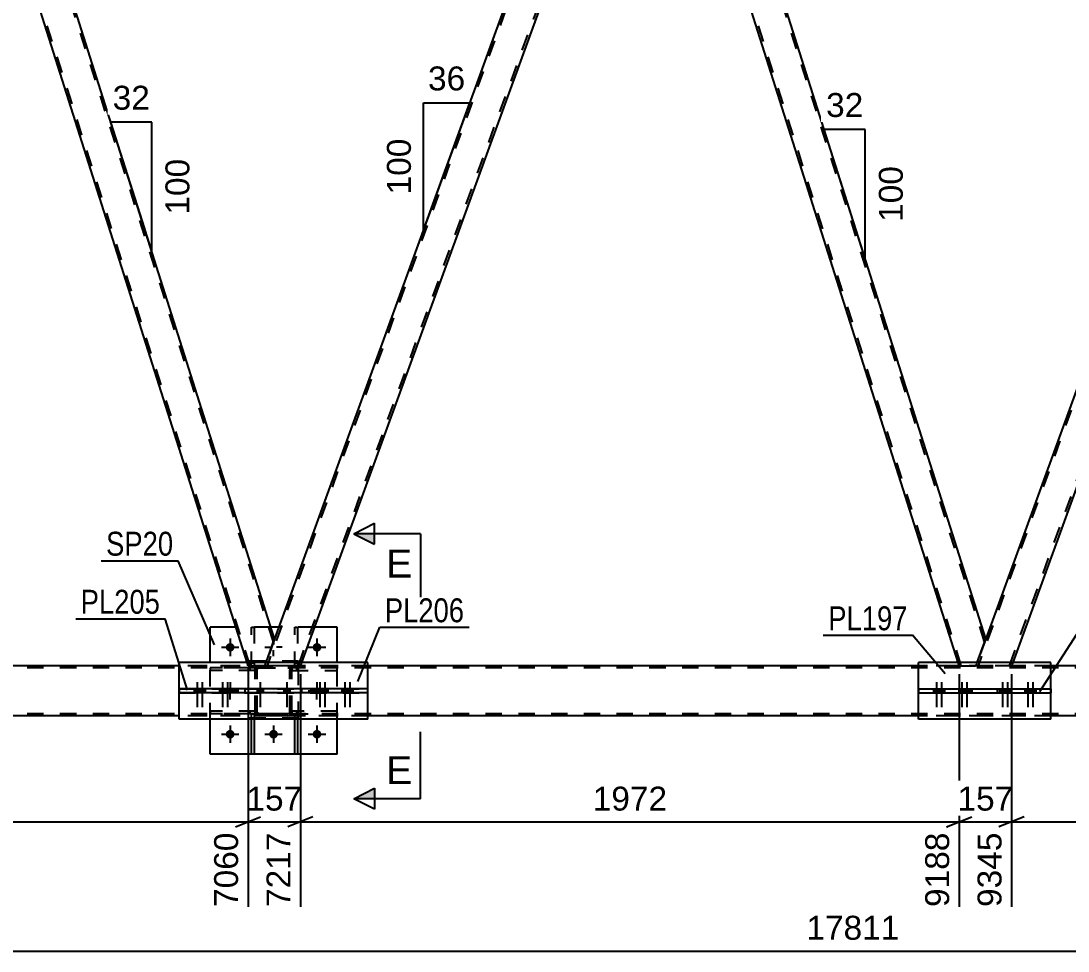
# Model space of a CAD drawing. Header units: millimetres. Extents: x 0 to 1189, y 0 to 841.
# Drawn here: x 319.7 to 445.1, y 465.3 to 576.6 of the extents above; entities that cross this region are included whole.
import ezdxf

# ---------------------------------------------------------------- set-up
doc = ezdxf.new("R2010")
doc.units = ezdxf.units.MM
doc.linetypes.add('DXK_LINE_DOT2', pattern=[3.9198, 1.9599, -1.9599])
doc.linetypes.add('DXK_LINE_DOT3', pattern=[5.9187, 2.979, -0.9799, 0.9799, -0.9799])
doc.styles.add('Arial', font='ARIAL.TTF', dxfattribs={"height": 0.2})
doc.styles.add('Arial Narrow', font='ARIALN.TTF', dxfattribs={"height": 0.2})

# ---------------------------------------------------------------- blocks, each defined once
blk = doc.blocks.new('Part-203770571-3381 - 2970')
at = {"color": 7, "linetype": 'DXK_LINE_DOT2'}
for p, q in [((396.48, 618.43), (396.34, 618.03)), ((398.5, 618.43), (396.48, 618.43)), ((435.08, 502.27), (398.24, 618.43)), ((398.62, 618.03), (398.5, 618.43)), ((432.29, 499.43), (395.45, 615.59)), ((432.03, 499.43), (431.91, 499.83)), ((432.03, 499.43), (434.05, 499.43)), ((434.05, 499.43), (434.19, 499.83))]:
    blk.add_line(p, q, dxfattribs=at)
at = {"color": 2, "linetype": 'Continuous'}
for p, q in [((396.34, 618.03), (395.32, 615.22)), ((435.21, 502.64), (398.62, 618.03)), ((431.91, 499.83), (395.32, 615.22)), ((434.19, 499.83), (435.21, 502.64))]:
    blk.add_line(p, q, dxfattribs=at)
blk = doc.blocks.new('Bolt-203770571-3205 - 2970')
at = {"linetype": 'Continuous'}
for points in [[(429.68, 496.67), (428.96, 496.67), (428.96, 496.19), (429.68, 496.19)], [(430.28, 496.67), (429.56, 496.67), (429.56, 496.19), (430.28, 496.19)], [(432.7, 496.67), (431.98, 496.67), (431.98, 496.19), (432.7, 496.19)], [(433.3, 496.67), (432.58, 496.67), (432.58, 496.19), (433.3, 496.19)]]:
    blk.add_hatch(color=1, dxfattribs=at).paths.add_polyline_path(points)
at = {"color": 1, "linetype": 'Continuous'}
for p, q in [((428.96, 496.67), (428.96, 496.19)), ((429.32, 497.47), (429.32, 494.47)), ((429.56, 496.67), (429.56, 496.19)), ((429.68, 496.67), (429.68, 496.19)), ((429.92, 497.47), (429.92, 494.47)), ((430.28, 496.67), (430.28, 496.19)), ((431.98, 496.67), (431.98, 496.19)), ((432.34, 497.47), (432.34, 494.47)), ((432.58, 496.67), (432.58, 496.19)), ((432.7, 496.67), (432.7, 496.19)), ((432.94, 497.47), (432.94, 494.47)), ((433.3, 496.67), (433.3, 496.19))]:
    blk.add_line(p, q, dxfattribs=at)
blk = doc.blocks.new('Part-203770571-3124 - 2970')
at = {"color": 7, "linetype": 'DXK_LINE_DOT2'}
for p, q in [((741.84, 499.19), (79.28, 499.19)), ((741.84, 499.43), (87.28, 499.43)), ((361.25, 499.43), (338.65, 499.43)), ((443.01, 499.43), (427.16, 499.43)), ((741.84, 493.67), (79.28, 493.67)), ((741.84, 493.43), (87.28, 493.43)), ((361.25, 493.43), (338.65, 493.43)), ((443.01, 493.43), (427.16, 493.43))]:
    blk.add_line(p, q, dxfattribs=at)
at = {"color": 2, "linetype": 'Continuous'}
for p, q in [((338.65, 499.43), (272.74, 499.43)), ((427.16, 499.43), (361.25, 499.43)), ((512.29, 499.43), (443.01, 499.43)), ((338.65, 493.43), (272.74, 493.43)), ((427.16, 493.43), (361.25, 493.43)), ((512.29, 493.43), (443.01, 493.43))]:
    blk.add_line(p, q, dxfattribs=at)
blk = doc.blocks.new('Bolt-203770571-3206 - 2970')
at = {"linetype": 'Continuous'}
for points in [[(345.27, 501.63, -1), (344.23, 501.63, -1)], [(355.67, 501.63, -1), (354.63, 501.63, -1)], [(345.27, 491.23, -1), (344.23, 491.23, -1)], [(350.47, 491.23, -1), (349.43, 491.23, -1)], [(355.67, 491.23, -1), (354.63, 491.23, -1)]]:
    blk.add_hatch(color=1, dxfattribs=at).paths.add_polyline_path(points)
at = {"color": 1, "linetype": 'Continuous'}
for p, q in [((343.71, 501.63), (345.79, 501.63)), ((344.75, 502.67), (344.75, 500.59)), ((348.91, 501.63), (349.6, 501.63)), ((349.95, 502.67), (349.95, 501.98)), ((350.99, 501.63), (350.3, 501.63)), ((354.11, 501.63), (356.19, 501.63)), ((355.15, 502.67), (355.15, 500.59)), ((349.95, 500.59), (349.95, 501.28)), ((344.75, 497.47), (344.75, 496.78)), ((355.15, 497.47), (355.15, 496.78)), ((343.71, 496.43), (344.4, 496.43)), ((344.75, 495.39), (344.75, 496.08)), ((345.79, 496.43), (345.1, 496.43)), ((354.11, 496.43), (354.8, 496.43)), ((355.15, 495.39), (355.15, 496.08)), ((356.19, 496.43), (355.5, 496.43)), ((344.75, 492.27), (344.75, 490.19)), ((349.95, 492.27), (349.95, 490.19)), ((355.15, 492.27), (355.15, 490.19)), ((343.71, 491.23), (345.79, 491.23)), ((348.91, 491.23), (350.99, 491.23)), ((354.11, 491.23), (356.19, 491.23))]:
    blk.add_line(p, q, dxfattribs=at)
blk = doc.blocks.new('Part-203770571-3376 - 2970')
at = {"color": 7, "linetype": 'DXK_LINE_DOT2'}
for p, q in [((311.35, 618.43), (311.2, 618.03)), ((313.36, 618.43), (311.35, 618.43)), ((349.95, 502.27), (313.11, 618.43)), ((313.49, 618.03), (313.36, 618.43)), ((347.15, 499.43), (310.32, 615.59)), ((346.9, 499.43), (346.78, 499.83)), ((346.9, 499.43), (348.91, 499.43)), ((348.91, 499.43), (349.06, 499.83))]:
    blk.add_line(p, q, dxfattribs=at)
at = {"color": 2, "linetype": 'Continuous'}
for p, q in [((311.2, 618.03), (310.18, 615.22)), ((350.08, 502.64), (313.49, 618.03)), ((346.78, 499.83), (310.18, 615.22)), ((349.06, 499.83), (350.08, 502.64))]:
    blk.add_line(p, q, dxfattribs=at)
blk = doc.blocks.new('Part-203770571-3412 - 2970')
at = {"color": 7, "linetype": 'DXK_LINE_DOT2'}
for p, q in [((352.5, 493.03), (352.5, 493.67)), ((352.5, 493.67), (352.82, 493.67)), ((352.5, 493.07), (352.82, 493.07)), ((352.82, 493.67), (352.82, 493.03))]:
    blk.add_line(p, q, dxfattribs=at)
at = {"color": 2, "linetype": 'Continuous'}
for p, q in [((352.5, 488.83), (352.5, 493.03)), ((352.82, 493.03), (352.82, 488.83)), ((352.82, 488.83), (352.5, 488.83))]:
    blk.add_line(p, q, dxfattribs=at)
blk = doc.blocks.new('Part-203770571-3426 - 2970')
at = {"color": 7, "linetype": 'DXK_LINE_DOT2'}
for p, q in [((357.55, 493.99), (352.15, 493.99)), ((352.15, 493.99), (352.15, 493.67)), ((352.75, 493.67), (352.75, 493.99)), ((357.55, 493.67), (357.55, 493.99)), ((352.15, 493.67), (357.55, 493.67))]:
    blk.add_line(p, q, dxfattribs=at)
blk = doc.blocks.new('Part-203770571-3346 - 2970')
at = {"color": 7, "linetype": 'DXK_LINE_DOT2'}
for p, q in [((477.62, 618.43), (434.3, 499.43)), ((438.05, 499.43), (481.36, 618.43)), ((477.21, 618.03), (477.36, 618.43)), ((477.36, 618.43), (481.62, 618.43)), ((481.62, 618.43), (480.45, 615.22)), ((435.21, 502.64), (434.05, 499.43)), ((438.3, 499.43), (434.05, 499.43)), ((438.45, 499.83), (438.3, 499.43))]:
    blk.add_line(p, q, dxfattribs=at)
at = {"color": 2, "linetype": 'Continuous'}
for p, q in [((477.21, 618.03), (435.21, 502.64)), ((480.45, 615.22), (438.45, 499.83))]:
    blk.add_line(p, q, dxfattribs=at)
blk = doc.blocks.new('Part-203770571-3413 - 2970')
at = {"color": 7, "linetype": 'DXK_LINE_DOT2'}
for p, q in [((347.75, 498.95), (347.79, 499.13)), ((347.79, 499.13), (347.75, 498.95)), ((347.75, 493.91), (347.75, 498.95)), ((347.99, 498.95), (348.01, 499.04)), ((347.99, 493.91), (347.99, 498.95)), ((348.01, 499.04), (348.06, 499.12)), ((348.05, 499.39), (348.23, 499.43)), ((348.23, 499.43), (348.05, 499.39)), ((348.06, 499.12), (348.14, 499.17)), ((348.14, 499.17), (348.23, 499.19)), ((351.67, 499.43), (348.23, 499.43)), ((348.23, 499.19), (351.67, 499.19)), ((351.67, 499.43), (351.85, 499.39)), ((351.85, 499.39), (351.67, 499.43)), ((351.67, 499.19), (351.76, 499.17)), ((351.76, 499.17), (351.84, 499.12)), ((351.84, 499.12), (351.89, 499.04)), ((351.89, 499.04), (351.91, 498.95)), ((351.91, 493.91), (351.91, 498.95)), ((352.11, 499.13), (352.15, 498.95)), ((352.15, 498.95), (352.11, 499.13)), ((352.15, 493.91), (352.15, 498.95)), ((347.79, 493.73), (347.75, 493.91)), ((347.75, 493.91), (347.79, 493.73)), ((348.01, 493.82), (347.99, 493.91)), ((348.06, 493.74), (348.01, 493.82)), ((348.23, 493.43), (348.05, 493.47)), ((348.05, 493.47), (348.23, 493.43)), ((348.14, 493.69), (348.06, 493.74)), ((348.23, 493.67), (348.14, 493.69)), ((351.67, 493.67), (348.23, 493.67)), ((351.67, 493.43), (348.23, 493.43)), ((351.76, 493.69), (351.67, 493.67)), ((351.85, 493.47), (351.67, 493.43)), ((351.67, 493.43), (351.85, 493.47)), ((351.84, 493.74), (351.76, 493.69)), ((351.89, 493.82), (351.84, 493.74)), ((351.91, 493.91), (351.89, 493.82)), ((352.15, 493.91), (352.11, 493.73)), ((352.11, 493.73), (352.15, 493.91))]:
    blk.add_line(p, q, dxfattribs=at)
at = {"color": 7, "linetype": 'DXK_LINE_DOT3'}
blk.add_line((349.95, 496.43), (349.95, 496.43), dxfattribs=at)
at = {"color": 7, "linetype": 'DXK_LINE_DOT2'}
for centre, start, end in [((348.23, 498.95), 112.5, 157.5), ((348.23, 498.95), 112.5, 157.5), ((351.67, 498.95), 22.5, 67.5), ((351.67, 498.95), 22.5, 67.5), ((348.23, 493.91), 202.5, 247.5), ((348.23, 493.91), 202.5, 247.5), ((351.67, 493.91), 292.5, 337.5), ((351.67, 493.91), 292.5, 337.5)]:
    blk.add_arc(centre, 0.48, start, end, dxfattribs=at)
blk = doc.blocks.new('Part-203770571-3414 - 2970')
at = {"color": 7, "linetype": 'DXK_LINE_DOT2'}
for p, q in [((352.95, 499.97), (346.95, 499.97)), ((346.95, 499.97), (347, 499.97)), ((346.95, 493.17), (346.95, 499.97)), ((352.95, 493.17), (352.95, 499.97)), ((352.95, 493.17), (346.95, 493.17))]:
    blk.add_line(p, q, dxfattribs=at)
blk = doc.blocks.new('Part-203770571-3415 - 2970')
at = {"color": 2, "linetype": 'Continuous'}
for p, q in [((361.25, 499.83), (338.65, 499.83)), ((338.65, 496.67), (338.65, 499.83)), ((361.25, 496.67), (361.25, 499.83)), ((338.65, 493.03), (338.65, 496.19)), ((361.25, 493.03), (361.25, 496.19)), ((361.25, 493.03), (338.65, 493.03))]:
    blk.add_line(p, q, dxfattribs=at)
at = {"color": 7, "linetype": 'DXK_LINE_DOT2'}
for p, q in [((338.65, 496.19), (338.65, 496.67)), ((361.25, 496.19), (361.25, 496.67))]:
    blk.add_line(p, q, dxfattribs=at)
blk = doc.blocks.new('Part-203770571-3427 - 2970')
at = {"color": 7, "linetype": 'DXK_LINE_DOT2'}
for p, q in [((347.75, 499.19), (342.35, 499.19)), ((342.35, 499.19), (342.35, 498.87)), ((347.15, 498.87), (347.15, 499.19)), ((347.75, 498.87), (347.75, 499.19)), ((347.75, 498.87), (342.35, 498.87))]:
    blk.add_line(p, q, dxfattribs=at)
blk = doc.blocks.new('Part-203770571-3428 - 2970')
at = {"color": 7, "linetype": 'DXK_LINE_DOT2'}
for p, q in [((347.75, 493.99), (342.35, 493.99)), ((342.35, 493.99), (342.35, 493.67)), ((347.15, 493.67), (347.15, 493.99)), ((347.75, 493.67), (347.75, 493.99)), ((347.75, 493.67), (342.35, 493.67))]:
    blk.add_line(p, q, dxfattribs=at)
blk = doc.blocks.new('Part-203770571-3429 - 2970')
at = {"color": 7, "linetype": 'DXK_LINE_DOT2'}
for p, q in [((347.3, 499.19), (347.3, 504.03)), ((347.3, 504.03), (347.62, 504.03)), ((347.62, 504.03), (347.62, 499.19)), ((347.3, 499.79), (347.62, 499.79)), ((347.62, 499.19), (347.3, 499.19))]:
    blk.add_line(p, q, dxfattribs=at)
blk = doc.blocks.new('Part-203770571-3430 - 2970')
at = {"color": 7, "linetype": 'DXK_LINE_DOT2'}
for p, q in [((352.5, 499.19), (352.5, 504.03)), ((352.5, 504.03), (352.82, 504.03)), ((352.82, 504.03), (352.82, 499.19)), ((352.5, 499.79), (352.82, 499.79)), ((352.82, 499.19), (352.5, 499.19))]:
    blk.add_line(p, q, dxfattribs=at)
blk = doc.blocks.new('Part-203770571-3431 - 2970')
at = {"color": 7, "linetype": 'DXK_LINE_DOT2'}
for p, q in [((347.3, 493.03), (347.3, 493.67)), ((347.3, 493.67), (347.62, 493.67)), ((347.3, 493.07), (347.62, 493.07)), ((347.62, 493.67), (347.62, 493.03))]:
    blk.add_line(p, q, dxfattribs=at)
at = {"color": 2, "linetype": 'Continuous'}
for p, q in [((347.3, 488.83), (347.3, 493.03)), ((347.62, 493.03), (347.62, 488.83)), ((347.62, 488.83), (347.3, 488.83))]:
    blk.add_line(p, q, dxfattribs=at)
blk = doc.blocks.new('Part-203770571-3436 - 2970')
at = {"color": 7, "linetype": 'DXK_LINE_DOT2'}
for p, q in [((357.55, 499.19), (352.15, 499.19)), ((352.15, 499.19), (352.15, 498.87)), ((352.75, 498.87), (352.75, 499.19)), ((357.55, 498.87), (357.55, 499.19)), ((352.15, 498.87), (357.55, 498.87))]:
    blk.add_line(p, q, dxfattribs=at)
blk = doc.blocks.new('Part-203770571-3489 - 2970')
at = {"color": 7, "linetype": 'DXK_LINE_DOT2'}
for p, q in [((392.48, 618.43), (349.17, 499.43)), ((352.92, 499.43), (396.23, 618.43)), ((392.08, 618.03), (392.23, 618.43)), ((392.23, 618.43), (396.48, 618.43)), ((396.48, 618.43), (395.32, 615.22)), ((350.08, 502.64), (348.91, 499.43)), ((353.17, 499.43), (348.91, 499.43)), ((353.31, 499.83), (353.17, 499.43))]:
    blk.add_line(p, q, dxfattribs=at)
at = {"color": 2, "linetype": 'Continuous'}
for p, q in [((392.08, 618.03), (350.08, 502.64)), ((395.32, 615.22), (353.31, 499.83))]:
    blk.add_line(p, q, dxfattribs=at)
blk = doc.blocks.new('Bolt-203770571-3679 - 2970')
at = {"linetype": 'Continuous'}
for points in [[(437.59, 496.67), (436.87, 496.67), (436.87, 496.19), (437.59, 496.19)], [(438.19, 496.67), (437.47, 496.67), (437.47, 496.19), (438.19, 496.19)], [(440.61, 496.67), (439.89, 496.67), (439.89, 496.19), (440.61, 496.19)], [(441.21, 496.67), (440.49, 496.67), (440.49, 496.19), (441.21, 496.19)]]:
    blk.add_hatch(color=1, dxfattribs=at).paths.add_polyline_path(points)
at = {"color": 1, "linetype": 'Continuous'}
for p, q in [((436.87, 496.67), (436.87, 496.19)), ((437.23, 497.47), (437.23, 494.47)), ((437.47, 496.67), (437.47, 496.19)), ((437.59, 496.67), (437.59, 496.19)), ((437.83, 497.47), (437.83, 494.47)), ((438.19, 496.67), (438.19, 496.19)), ((439.89, 496.67), (439.89, 496.19)), ((440.25, 497.47), (440.25, 494.47)), ((440.49, 496.67), (440.49, 496.19)), ((440.61, 496.67), (440.61, 496.19)), ((440.85, 497.47), (440.85, 494.47)), ((441.21, 496.67), (441.21, 496.19))]:
    blk.add_line(p, q, dxfattribs=at)
blk = doc.blocks.new('Part-203770571-3561 - 2970')
at = {"color": 2, "linetype": 'Continuous'}
for p, q in [((443.01, 499.83), (427.16, 499.83)), ((427.16, 496.67), (427.16, 499.83)), ((443.01, 496.67), (443.01, 499.83)), ((427.16, 493.03), (427.16, 496.19)), ((443.01, 493.03), (443.01, 496.19)), ((443.01, 493.03), (427.16, 493.03))]:
    blk.add_line(p, q, dxfattribs=at)
at = {"color": 7, "linetype": 'DXK_LINE_DOT2'}
for p, q in [((427.16, 496.19), (427.16, 496.67)), ((443.01, 496.19), (443.01, 496.67))]:
    blk.add_line(p, q, dxfattribs=at)
blk = doc.blocks.new('Part-203770571-3566 - 2970')
at = {"color": 2, "linetype": 'Continuous'}
for p, q in [((345.44, 504.03), (342.35, 504.03)), ((342.35, 499.83), (342.35, 504.03)), ((350.59, 504.03), (349.64, 504.03)), ((357.55, 504.03), (354.84, 504.03)), ((357.55, 499.83), (357.55, 504.03)), ((342.35, 488.83), (342.35, 493.03)), ((357.55, 488.83), (357.55, 493.03)), ((357.55, 488.83), (342.35, 488.83))]:
    blk.add_line(p, q, dxfattribs=at)
at = {"color": 7, "linetype": 'DXK_LINE_DOT2'}
for p, q in [((349.64, 504.03), (345.44, 504.03)), ((354.84, 504.03), (350.59, 504.03)), ((342.35, 493.03), (342.35, 499.83)), ((357.55, 493.03), (357.55, 499.83))]:
    blk.add_line(p, q, dxfattribs=at)
blk = doc.blocks.new('Part-203770571-3674 - 2970')
at = {"color": 2, "linetype": 'Continuous'}
for p, q in [((361.25, 496.67), (338.65, 496.67)), ((338.65, 496.67), (338.65, 496.19)), ((345.06, 496.19), (345.06, 496.67)), ((346.55, 496.19), (346.55, 496.67)), ((353.35, 496.19), (353.35, 496.67)), ((354.84, 496.67), (354.84, 496.19)), ((361.25, 496.19), (361.25, 496.67)), ((361.25, 496.19), (338.65, 496.19))]:
    blk.add_line(p, q, dxfattribs=at)
at = {"color": 7, "linetype": 'DXK_LINE_DOT2'}
for p, q in [((338.65, 496.67), (361.25, 496.67)), ((338.65, 496.19), (361.25, 496.19))]:
    blk.add_line(p, q, dxfattribs=at)
blk = doc.blocks.new('Bolt-203770571-3675 - 2970')
at = {"linetype": 'Continuous'}
for points in [[(341.17, 496.67), (340.45, 496.67), (340.45, 496.19), (341.17, 496.19)], [(341.77, 496.67), (341.05, 496.67), (341.05, 496.19), (341.77, 496.19)], [(344.19, 496.67), (343.47, 496.67), (343.47, 496.19), (344.19, 496.19)], [(344.79, 496.67), (344.07, 496.67), (344.07, 496.19), (344.79, 496.19)]]:
    blk.add_hatch(color=1, dxfattribs=at).paths.add_polyline_path(points)
at = {"color": 1, "linetype": 'Continuous'}
for p, q in [((340.45, 496.67), (340.45, 496.19)), ((340.81, 497.47), (340.81, 494.47)), ((341.05, 496.67), (341.05, 496.19)), ((341.17, 496.67), (341.17, 496.19)), ((341.41, 497.47), (341.41, 494.47)), ((341.77, 496.67), (341.77, 496.19)), ((343.47, 496.67), (343.47, 496.19)), ((343.83, 497.47), (343.83, 494.47)), ((344.07, 496.67), (344.07, 496.19)), ((344.19, 496.67), (344.19, 496.19)), ((344.43, 497.47), (344.43, 494.47)), ((344.79, 496.67), (344.79, 496.19))]:
    blk.add_line(p, q, dxfattribs=at)
blk = doc.blocks.new('Bolt-203770571-3676 - 2970')
at = {"linetype": 'Continuous'}
for points in [[(348.71, 496.67), (347.99, 496.67), (347.99, 496.19), (348.71, 496.19)], [(348.71, 496.67), (347.99, 496.67), (347.99, 496.19), (348.71, 496.19)], [(351.91, 496.67), (351.19, 496.67), (351.19, 496.19), (351.91, 496.19)], [(351.91, 496.67), (351.19, 496.67), (351.19, 496.19), (351.91, 496.19)]]:
    blk.add_hatch(color=1, dxfattribs=at).paths.add_polyline_path(points)
at = {"color": 1, "linetype": 'Continuous'}
for p, q in [((347.99, 496.67), (347.99, 496.19)), ((347.99, 496.67), (347.99, 496.19)), ((348.35, 497.47), (348.35, 494.47)), ((348.35, 497.47), (348.35, 494.47)), ((348.71, 496.67), (348.71, 496.19)), ((348.71, 496.67), (348.71, 496.19)), ((351.19, 496.67), (351.19, 496.19)), ((351.19, 496.67), (351.19, 496.19)), ((351.55, 497.47), (351.55, 494.47)), ((351.55, 497.47), (351.55, 494.47)), ((351.91, 496.67), (351.91, 496.19)), ((351.91, 496.67), (351.91, 496.19))]:
    blk.add_line(p, q, dxfattribs=at)
blk = doc.blocks.new('Bolt-203770571-3677 - 2970')
at = {"linetype": 'Continuous'}
for points in [[(355.83, 496.67), (355.11, 496.67), (355.11, 496.19), (355.83, 496.19)], [(356.43, 496.67), (355.71, 496.67), (355.71, 496.19), (356.43, 496.19)], [(358.85, 496.67), (358.13, 496.67), (358.13, 496.19), (358.85, 496.19)], [(359.45, 496.67), (358.73, 496.67), (358.73, 496.19), (359.45, 496.19)]]:
    blk.add_hatch(color=1, dxfattribs=at).paths.add_polyline_path(points)
at = {"color": 1, "linetype": 'Continuous'}
for p, q in [((355.11, 496.67), (355.11, 496.19)), ((355.47, 497.47), (355.47, 494.47)), ((355.71, 496.67), (355.71, 496.19)), ((355.83, 496.67), (355.83, 496.19)), ((356.07, 497.47), (356.07, 494.47)), ((356.43, 496.67), (356.43, 496.19)), ((358.13, 496.67), (358.13, 496.19)), ((358.49, 497.47), (358.49, 494.47)), ((358.73, 496.67), (358.73, 496.19)), ((358.85, 496.67), (358.85, 496.19)), ((359.09, 497.47), (359.09, 494.47)), ((359.45, 496.67), (359.45, 496.19))]:
    blk.add_line(p, q, dxfattribs=at)
blk = doc.blocks.new('Part-203770571-3678 - 2970')
at = {"color": 2, "linetype": 'Continuous'}
for p, q in [((427.16, 496.67), (443.01, 496.67)), ((427.16, 496.67), (427.16, 496.19)), ((433.57, 496.19), (433.57, 496.67)), ((436.6, 496.67), (436.6, 496.19)), ((443.01, 496.67), (443.01, 496.19)), ((427.16, 496.19), (443.01, 496.19))]:
    blk.add_line(p, q, dxfattribs=at)
blk = doc.blocks.new('StraightDimension-203770571-31702 - 2970')
at = {"color": 7, "linetype": 'Continuous'}
for p, q in [((346.9, 498.43), (346.9, 470.55)), ((353.17, 498.43), (353.17, 470.55)), ((345.4, 480.14), (348.4, 481.34)), ((346.9, 480.74), (353.17, 480.74)), ((354.67, 481.34), (351.67, 480.14))]:
    blk.add_line(p, q, dxfattribs=at)
at = {"color": 0}
blk.add_wipeout([(353.97, 481.49), (353.97, 485.69), (346.1, 485.69), (346.1, 481.49)], dxfattribs=at)
at = {"color": 0, "linetype": 'Continuous'}
blk.add_wipeout([(352.57, 480.04), (348.37, 480.04), (348.37, 469.95), (352.57, 469.95)], dxfattribs=at)
at = {"color": 3, "style": 'Arial'}
blk.add_text('157', height=2.865, dxfattribs=at).set_placement((346.7, 482.09))
at = {"color": 3, "linetype": 'Continuous', "style": 'Arial'}
blk.add_text('7217', height=2.865, rotation=90.0002, dxfattribs=at).set_placement((351.97, 470.55))
blk = doc.blocks.new('StraightDimension-203770571-31701 - 2970')
at = {"color": 7, "linetype": 'Continuous'}
for p, q in [((353.17, 498.43), (353.17, 470.55)), ((432.03, 498.43), (432.03, 470.55)), ((354.67, 481.34), (351.67, 480.14)), ((353.17, 480.74), (432.03, 480.74)), ((430.53, 480.14), (433.53, 481.34))]:
    blk.add_line(p, q, dxfattribs=at)
at = {"color": 0}
blk.add_wipeout([(397.65, 481.49), (397.65, 485.69), (387.56, 485.69), (387.56, 481.49)], dxfattribs=at)
at = {"color": 3, "style": 'Arial'}
blk.add_text('1972', height=2.865, dxfattribs=at).set_placement((388.16, 482.09))
at = {"color": 0, "linetype": 'Continuous'}
blk.add_wipeout([(431.43, 480.04), (427.23, 480.04), (427.23, 469.95), (431.43, 469.95)], dxfattribs=at)
at = {"color": 3, "linetype": 'Continuous', "style": 'Arial'}
blk.add_text('9188', height=2.865, rotation=90.0002, dxfattribs=at).set_placement((430.83, 470.55))
blk = doc.blocks.new('StraightDimension-203770571-31700 - 2970')
at = {"color": 7, "linetype": 'Continuous'}
for p, q in [((432.03, 498.43), (432.03, 470.55)), ((438.3, 498.43), (438.3, 470.55)), ((430.53, 480.14), (433.53, 481.34)), ((432.03, 480.74), (438.3, 480.74)), ((439.8, 481.34), (436.8, 480.14))]:
    blk.add_line(p, q, dxfattribs=at)
at = {"color": 0}
blk.add_wipeout([(439.11, 481.49), (439.11, 485.69), (431.23, 485.69), (431.23, 481.49)], dxfattribs=at)
at = {"color": 0, "linetype": 'Continuous'}
blk.add_wipeout([(437.7, 480.04), (433.5, 480.04), (433.5, 469.95), (437.7, 469.95)], dxfattribs=at)
at = {"color": 3, "style": 'Arial'}
blk.add_text('157', height=2.865, dxfattribs=at).set_placement((431.83, 482.09))
at = {"color": 3, "linetype": 'Continuous', "style": 'Arial'}
blk.add_text('9345', height=2.865, rotation=90.0002, dxfattribs=at).set_placement((437.1, 470.55))
blk = doc.blocks.new('AngleDimension-203770571-30819 - 2970')
at = {"color": 7, "linetype": 'Continuous'}
for p, q in [((418.67, 554.82), (415.88, 563.61)), ((420.78, 563.61), (415.88, 563.61)), ((420.78, 548.17), (415.88, 563.61)), ((420.78, 548.17), (420.78, 563.61))]:
    blk.add_line(p, q, dxfattribs=at)
at = {"color": 0}
for points in [[(421.15, 564.51), (421.15, 568.71), (415.5, 568.71), (415.5, 564.51)], [(425.88, 559.83), (421.68, 559.83), (421.68, 551.95), (425.88, 551.95)]]:
    blk.add_wipeout(points, dxfattribs=at)
at = {"color": 3, "style": 'Arial'}
blk.add_text('32', height=2.865, dxfattribs=at).set_placement((416.1, 565.11))
blk.add_text('100', height=2.865, rotation=90.0002, dxfattribs=at).set_placement((425.28, 552.55))
blk = doc.blocks.new('AngleDimension-203770571-30804 - 2970')
at = {"color": 7, "linetype": 'Continuous'}
for p, q in [((367.89, 566.79), (373.43, 566.79)), ((367.89, 551.57), (373.43, 566.79)), ((367.89, 551.57), (367.89, 566.79)), ((369.4, 555.7), (373.43, 566.79))]:
    blk.add_line(p, q, dxfattribs=at)
at = {"color": 0}
for points in [[(373.48, 567.69), (373.48, 571.89), (367.84, 571.89), (367.84, 567.69)], [(366.99, 563.11), (362.79, 563.11), (362.79, 555.24), (366.99, 555.24)]]:
    blk.add_wipeout(points, dxfattribs=at)
at = {"color": 3, "style": 'Arial'}
blk.add_text('36', height=2.865, dxfattribs=at).set_placement((368.44, 568.29))
blk.add_text('100', height=2.865, rotation=90.0002, dxfattribs=at).set_placement((366.39, 555.84))
blk = doc.blocks.new('AngleDimension-203770571-30789 - 2970')
at = {"color": 7, "linetype": 'Continuous'}
for p, q in [((334.52, 551.72), (330.47, 564.48)), ((335.37, 564.48), (330.47, 564.48)), ((335.37, 549.04), (330.47, 564.48)), ((335.37, 549.04), (335.37, 564.48))]:
    blk.add_line(p, q, dxfattribs=at)
at = {"color": 0}
for points in [[(335.74, 565.38), (335.74, 569.58), (330.09, 569.58), (330.09, 565.38)], [(340.47, 560.7), (336.27, 560.7), (336.27, 552.82), (340.47, 552.82)]]:
    blk.add_wipeout(points, dxfattribs=at)
at = {"color": 3, "style": 'Arial'}
blk.add_text('32', height=2.865, dxfattribs=at).set_placement((330.69, 565.98))
blk.add_text('100', height=2.865, rotation=90.0002, dxfattribs=at).set_placement((339.87, 553.42))
blk = doc.blocks.new('StraightDimension-203770571-31703 - 2970')
at = {"color": 7, "linetype": 'Continuous'}
for p, q in [((268.04, 498.43), (268.04, 470.55)), ((346.9, 498.43), (346.9, 470.55)), ((269.54, 481.34), (266.54, 480.14)), ((268.04, 480.74), (346.9, 480.74)), ((345.4, 480.14), (348.4, 481.34))]:
    blk.add_line(p, q, dxfattribs=at)
at = {"color": 0}
blk.add_wipeout([(312.52, 481.49), (312.52, 485.69), (302.42, 485.69), (302.42, 481.49)], dxfattribs=at)
at = {"color": 3, "style": 'Arial'}
blk.add_text('1972', height=2.865, dxfattribs=at).set_placement((303.02, 482.09))
at = {"color": 0, "linetype": 'Continuous'}
blk.add_wipeout([(346.3, 480.04), (342.1, 480.04), (342.1, 469.95), (346.3, 469.95)], dxfattribs=at)
at = {"color": 3, "linetype": 'Continuous', "style": 'Arial'}
blk.add_text('7060', height=2.865, rotation=90.0002, dxfattribs=at).set_placement((345.7, 470.55))
blk = doc.blocks.new('StraightDimension-203770571-4042 - 2970')
at = {"color": 7, "linetype": 'Continuous'}
blk.add_line((66.38, 465.28), (772.23, 465.28), dxfattribs=at)
at = {"color": 0}
blk.add_wipeout([(425.46, 466.03), (425.46, 470.23), (413.14, 470.23), (413.14, 466.03)], dxfattribs=at)
at = {"color": 3, "style": 'Arial'}
blk.add_text('17811', height=2.865, dxfattribs=at).set_placement((413.74, 466.63))
blk = doc.blocks.new('StraightDimension-203770571-31699 - 2970')
at = {"color": 7, "linetype": 'Continuous'}
for p, q in [((438.3, 498.43), (438.3, 470.55)), ((517.17, 498.43), (517.17, 468.32)), ((439.8, 481.34), (436.8, 480.14)), ((438.3, 480.74), (517.17, 480.74)), ((515.67, 480.14), (518.67, 481.34))]:
    blk.add_line(p, q, dxfattribs=at)
at = {"color": 0}
blk.add_wipeout([(482.78, 481.49), (482.78, 485.69), (472.69, 485.69), (472.69, 481.49)], dxfattribs=at)
at = {"color": 3, "style": 'Arial'}
blk.add_text('1972', height=2.865, dxfattribs=at).set_placement((473.29, 482.09))
at = {"color": 0, "linetype": 'Continuous'}
blk.add_wipeout([(516.57, 480.04), (512.37, 480.04), (512.37, 467.72), (516.57, 467.72)], dxfattribs=at)
at = {"color": 3, "linetype": 'Continuous', "style": 'Arial'}
blk.add_text('11317', height=2.865, rotation=90.0002, dxfattribs=at).set_placement((515.97, 468.32))
blk = doc.blocks.new('Mark-203770571-30599 - 2970')
at = {"color": 0}
blk.add_wipeout([(456.2, 503.81), (456.2, 506.81), (446.7, 506.81), (446.7, 503.81)], dxfattribs=at)
blk.add_wipeout([(456.2, 503.81), (456.2, 506.81), (446.7, 506.81), (446.7, 503.81)], dxfattribs=at)
at = {"color": 30, "linetype": 'Continuous'}
for p, q in [((441.68, 496.35), (446.1, 503.21)), ((446.1, 503.21), (456.8, 503.21))]:
    blk.add_line(p, q, dxfattribs=at)
at = {"color": 3, "style": 'Arial Narrow'}
blk.add_text('PL196', height=2.863, dxfattribs=at).set_placement((446.7, 503.81))
blk = doc.blocks.new('Mark-203770571-3557 - 2970')
at = {"color": 0}
blk.add_wipeout([(425.86, 503.67), (425.86, 506.67), (416.36, 506.67), (416.36, 503.67)], dxfattribs=at)
blk.add_wipeout([(425.86, 503.67), (425.86, 506.67), (416.36, 506.67), (416.36, 503.67)], dxfattribs=at)
at = {"color": 30, "linetype": 'Continuous'}
for p in [(415.76, 503.07), (430.34, 498.45)]:
    blk.add_line(p, (426.46, 503.07), dxfattribs=at)
at = {"color": 3, "style": 'Arial Narrow'}
blk.add_text('PL197', height=2.863, dxfattribs=at).set_placement((416.36, 503.67))
blk = doc.blocks.new('SectionMark-203770571-41102 - 2970')
at = {"linetype": 'Continuous'}
for points in [[(362.05, 515.23), (362.05, 513.98), (359.55, 515.23)], [(362.05, 484.76), (362.05, 483.51), (359.55, 483.51)]]:
    blk.add_hatch(color=6, dxfattribs=at).paths.add_polyline_path(points)
at = {"color": 6, "linetype": 'Continuous'}
for p, q in [((359.55, 515.23), (362.05, 516.48)), ((362.05, 513.98), (362.05, 516.48)), ((367.55, 515.23), (359.55, 515.23)), ((359.55, 515.23), (362.05, 513.98)), ((367.55, 515.23), (367.55, 507.23)), ((367.55, 483.51), (367.55, 491.51)), ((359.55, 483.51), (362.05, 484.76)), ((362.05, 484.76), (362.05, 482.26)), ((367.55, 483.51), (359.55, 483.51)), ((362.05, 482.26), (359.55, 483.51))]:
    blk.add_line(p, q, dxfattribs=at)
at = {"color": 0, "linetype": 'Continuous'}
for points in [[(366.55, 509.98), (366.55, 513.48), (363.44, 513.48), (363.44, 509.98)], [(366.55, 485.26), (366.55, 488.76), (363.44, 488.76), (363.44, 485.26)]]:
    blk.add_wipeout(points, dxfattribs=at)
at = {"color": 3, "linetype": 'Continuous', "style": 'Arial'}
for p in [(363.44, 509.98), (363.44, 485.26)]:
    blk.add_text('E', height=3.34, dxfattribs=at).set_placement(p)
blk = doc.blocks.new('Mark-203770571-30587 - 2970')
at = {"color": 0}
blk.add_wipeout([(336.37, 505.65), (336.37, 508.65), (326.86, 508.65), (326.86, 505.65)], dxfattribs=at)
blk.add_wipeout([(336.37, 505.65), (336.37, 508.65), (326.86, 508.65), (326.86, 505.65)], dxfattribs=at)
at = {"color": 30, "linetype": 'Continuous'}
for p in [(326.26, 505.05), (339.63, 496.52)]:
    blk.add_line(p, (336.97, 505.05), dxfattribs=at)
at = {"color": 3, "style": 'Arial Narrow'}
blk.add_text('PL205', height=2.863, dxfattribs=at).set_placement((326.86, 505.65))
blk = doc.blocks.new('Mark-203770571-3562 - 2970')
at = {"color": 0}
blk.add_wipeout([(337.94, 512.6), (337.94, 515.6), (329.9, 515.6), (329.9, 512.6)], dxfattribs=at)
blk.add_wipeout([(337.94, 512.6), (337.94, 515.6), (329.9, 515.6), (329.9, 512.6)], dxfattribs=at)
at = {"color": 30, "linetype": 'Continuous'}
for p in [(329.3, 512), (342.89, 501.94)]:
    blk.add_line(p, (338.54, 512), dxfattribs=at)
at = {"color": 3, "style": 'Arial Narrow'}
blk.add_text('SP20', height=2.863, dxfattribs=at).set_placement((329.9, 512.6))
blk = doc.blocks.new('Mark-203770571-30584 - 2970')
at = {"color": 0}
blk.add_wipeout([(372.77, 504.63), (372.77, 507.63), (363.27, 507.63), (363.27, 504.63)], dxfattribs=at)
blk.add_wipeout([(372.77, 504.63), (372.77, 507.63), (363.27, 507.63), (363.27, 504.63)], dxfattribs=at)
at = {"color": 30, "linetype": 'Continuous'}
for p, q in [((360.02, 497.54), (362.67, 504.03)), ((362.67, 504.03), (373.37, 504.03))]:
    blk.add_line(p, q, dxfattribs=at)
at = {"color": 3, "style": 'Arial Narrow'}
blk.add_text('PL206', height=2.863, dxfattribs=at).set_placement((363.27, 504.63))

msp = doc.modelspace()

# ---------------------------------------------------------------- block references
for name in ['Part-203770571-3376 - 2970', 'Part-203770571-3489 - 2970', 'Part-203770571-3381 - 2970', 'Part-203770571-3346 - 2970', 'Part-203770571-3566 - 2970', 'Part-203770571-3429 - 2970', 'Part-203770571-3430 - 2970', 'Bolt-203770571-3206 - 2970', 'Part-203770571-3124 - 2970', 'Part-203770571-3415 - 2970', 'Part-203770571-3427 - 2970', 'Part-203770571-3414 - 2970', 'Part-203770571-3413 - 2970', 'Part-203770571-3436 - 2970', 'Part-203770571-3561 - 2970', 'Part-203770571-3674 - 2970', 'Bolt-203770571-3675 - 2970', 'Bolt-203770571-3676 - 2970', 'Bolt-203770571-3677 - 2970', 'Part-203770571-3678 - 2970', 'Bolt-203770571-3205 - 2970', 'Bolt-203770571-3679 - 2970', 'Part-203770571-3428 - 2970', 'Part-203770571-3426 - 2970', 'Part-203770571-3431 - 2970', 'Part-203770571-3412 - 2970']:
    msp.add_blockref(name, (0, 0))

# ---------------------------------------------------------------- next in the draw order: block references
for name in ['AngleDimension-203770571-30804 - 2970', 'AngleDimension-203770571-30789 - 2970', 'AngleDimension-203770571-30819 - 2970', 'StraightDimension-203770571-31702 - 2970']:
    msp.add_blockref(name, (0, 0))

# ---------------------------------------------------------------- next in the draw order: block references
for name in ['StraightDimension-203770571-31703 - 2970', 'StraightDimension-203770571-31701 - 2970']:
    msp.add_blockref(name, (0, 0))

# ---------------------------------------------------------------- next in the draw order: block references
msp.add_blockref('StraightDimension-203770571-31700 - 2970', (0, 0))

# ---------------------------------------------------------------- next in the draw order: block references
msp.add_blockref('StraightDimension-203770571-4042 - 2970', (0, 0))

# ---------------------------------------------------------------- next in the draw order: block references
for name in ['SectionMark-203770571-41102 - 2970', 'Mark-203770571-30587 - 2970', 'Mark-203770571-3557 - 2970', 'StraightDimension-203770571-31699 - 2970']:
    msp.add_blockref(name, (0, 0))

# ---------------------------------------------------------------- next in the draw order: block references
for name in ['Mark-203770571-3562 - 2970', 'Mark-203770571-30584 - 2970', 'Mark-203770571-30599 - 2970']:
    msp.add_blockref(name, (0, 0))

doc.saveas('drawing.dxf')
